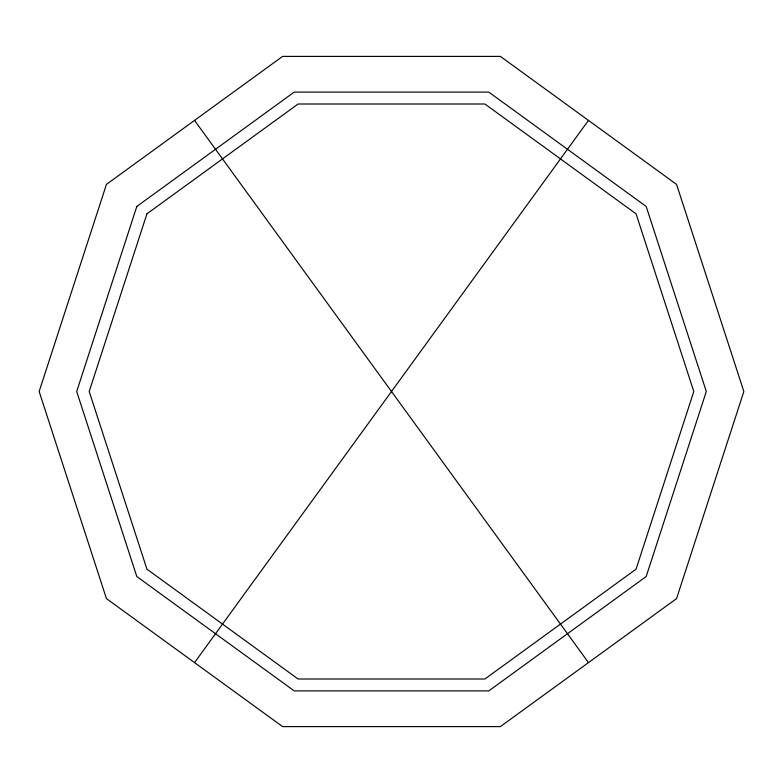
<?xml version="1.0" encoding="UTF-8"?>
<svg xmlns="http://www.w3.org/2000/svg" width="783" height="783" viewBox="0 0 783 783"><rect width="100%" height="100%" fill="white"/><g stroke="black" fill="none" stroke-linecap="round" stroke-linejoin="round"><path stroke-width="1.17" d="M194.527 662.604L588.473 120.396M194.527 120.396L588.473 662.604M106.439 184.397L39.15 391.5L106.439 598.604L282.614 726.604L500.386 726.604L676.561 598.604L743.85 391.5L676.561 184.397L500.386 56.396L282.614 56.396L106.439 184.397M136.819 206.458L76.695 391.5L136.819 576.542L294.222 690.9L488.778 690.9L646.181 576.542L706.305 391.5L646.181 206.458L488.778 92.1L294.222 92.1L136.819 206.458M146.94 213.818L89.203 391.5L146.94 569.182L298.088 678.998L484.912 678.998L636.06 569.182L693.797 391.5L636.06 213.818L484.912 104.002L298.088 104.002L146.94 213.818"/></g></svg>
